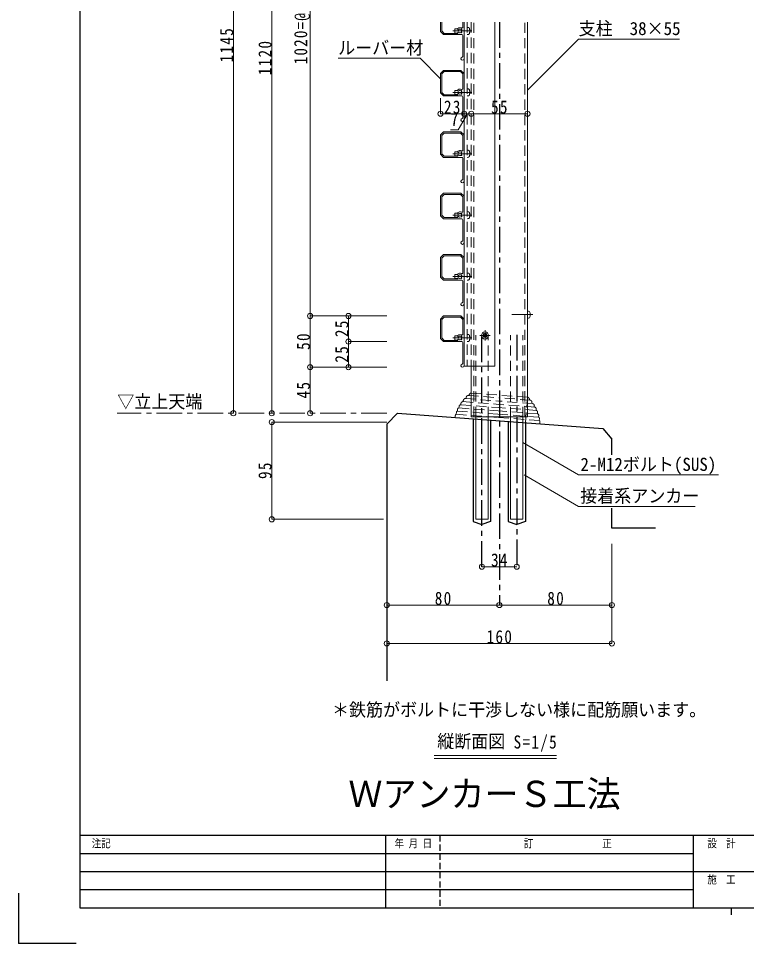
# Model space of a CAD drawing. Units: millimetres at full size, sheet at 1:5; some dimension numbers follow another scale. Extents: x -1050 to 1050, y -742 to 742.
# Drawn here: x -1050 to -338, y -742 to 161 of the extents above; entities that cross this region are included whole.
import ezdxf
from ezdxf.enums import TextEntityAlignment as Align

# ---------------------------------------------------------------- set-up
doc = ezdxf.new("R2010")
doc.units = ezdxf.units.MM
doc.header["$LTSCALE"] = 5
for name, pattern in [('CHAIN1', [8, 5, -1, 1, -1]), ('DASHED1', [1.8, 1.2, -0.6]), ('DASHED2', [3, 2, -1])]:
    doc.linetypes.add(name, pattern=pattern)
for name, color, linetype in [('0-0_通り芯', 7, 'CHAIN1'), ('0-1_躯体', 134, 'Continuous'), ('1-4_印刷位置ライン', 7, 'Continuous'), ('1-5_図枠1_1', 7, 'Continuous')]:
    doc.layers.add(name, color=color, linetype=linetype)
for name, color, linetype, lineweight in [('0-3_寸法', 54, 'Continuous', 20), ('0-4_手摺部材', 92, 'Continuous', 20), ('0-5_手すり子', 12, 'Continuous', 20), ('0-9_文字', 3, 'Continuous', 20), ('0-A_支柱', 6, 'Continuous', 20), ('0-B_足元', 4, 'Continuous', 20)]:
    doc.layers.add(name, color=color, linetype=linetype, lineweight=lineweight)
doc.styles.add('ＭＳ ゴシック', font='')
doc.styles.add('ＭＳ 明朝', font='')
doc.styles.get('ＭＳ ゴシック').set_extended_font_data('MS Gothic')
doc.styles.get('ＭＳ 明朝').set_extended_font_data('MS Mincho')

# ---------------------------------------------------------------- blocks, each defined once
blk = doc.blocks.new('dimension_origin')
at = {"color": 0, "linetype": 'Continuous', "lineweight": -2}
blk.add_circle((0, 0), 1.25, dxfattribs=at)

msp = doc.modelspace()

# ---------------------------------------------------------------- linework, layer by layer
at = {"layer": '0-0_通り芯'}
for p, q in [((-580, 157.854), (-580, -411.793)), ((-597, -374.293), (-597, -147.727)), ((-563, -147.727), (-563, -374.293))]:
    msp.add_line(p, q, dxfattribs=at)
at = {"layer": '0-1_躯体'}
for p, q in [((-679.394, -224.293), (-690, -234.899)), ((-679.394, -224.293), (-478.81, -239.293)), ((-690, -234.899), (-690, -485.83)), ((-605.5, -229.819), (-605.5, -330.05)), ((-588.5, -231.09), (-588.5, -330.05)), ((-571.5, -232.361), (-571.5, -330.05)), ((-554.5, -233.633), (-554.5, -330.05)), ((-478.81, -239.293), (-470, -249.625)), ((-470, -265.011), (-470, -249.625)), ((-470, -336.793), (-470, -317.128)), ((-605.5, -330.05), (-597, -332.997)), ((-588.5, -330.05), (-597, -332.997)), ((-571.5, -330.05), (-563, -332.997)), ((-554.5, -330.05), (-563, -332.997)), ((-427.5, -336.793), (-470, -336.793))]:
    msp.add_line(p, q, dxfattribs=at)
at = {"layer": '0-3_寸法'}
for p, q in [((-840, -224.293), (-840, 495)), ((-802.5, 470), (-802.5, -224.293)), ((-765, -129.293), (-765, 465)), ((-637.5, 83.418), (-637.5, 68.31)), ((-637.5, 68.31), (-614.5, 68.31)), ((-614.5, 68.31), (-607.5, 68.31)), ((-607.5, 68.31), (-552.5, 68.31)), ((-765, -179.293), (-765, -129.293)), ((-690, -129.293), (-765, -129.293)), ((-727.5, -129.293), (-727.5, -154.293)), ((-727.5, -154.293), (-727.5, -179.293)), ((-690, -154.293), (-727.5, -154.293)), ((-765, -224.293), (-765, -179.293)), ((-690, -179.293), (-765, -179.293)), ((-802.5, -232.997), (-802.5, -327.997)), ((-802.5, -232.997), (-690, -232.997)), ((-693.199, -327.997), (-802.5, -327.997)), ((-470, -351.793), (-470, -449.293)), ((-597, -374.293), (-563, -374.293)), ((-597, -374.293), (-563, -374.293)), ((-690, -411.793), (-580, -411.793)), ((-580, -411.793), (-470, -411.793)), ((-690, -449.293), (-470, -449.293))]:
    msp.add_line(p, q, dxfattribs=at)
at = {"layer": '0-3_寸法', "linetype": 'CHAIN1'}
msp.add_line((-690, -224.293), (-953.426, -224.293), dxfattribs=at)
at = {"layer": '0-3_寸法'}
msp.add_lwpolyline([(-611, 68.31), (-620.12, 52.514), (-627.62, 52.514)], dxfattribs=at)
at = {"layer": '0-4_手摺部材'}
for p, q in [((-614.5, 157.854), (-614.5, -178.293)), ((-584.5, 157.854), (-584.5, -178.293)), ((-623.5, 151.207), (-623.5, 147.207)), ((-620.7, 151.207), (-623.5, 151.207)), ((-623.5, 147.207), (-620.7, 147.207)), ((-623.5, 91.207), (-623.5, 87.207)), ((-620.7, 91.207), (-623.5, 91.207)), ((-623.5, 87.207), (-620.7, 87.207)), ((-623.5, 31.207), (-623.5, 27.207)), ((-620.7, 31.207), (-623.5, 31.207)), ((-623.5, 27.207), (-620.7, 27.207)), ((-623.5, -28.793), (-623.5, -32.793)), ((-620.7, -28.793), (-623.5, -28.793)), ((-623.5, -32.793), (-620.7, -32.793)), ((-623.5, -88.793), (-623.5, -92.793)), ((-620.7, -88.793), (-623.5, -88.793)), ((-623.5, -92.793), (-620.7, -92.793)), ((-623.5, -148.793), (-623.5, -152.793)), ((-620.7, -148.793), (-623.5, -148.793)), ((-623.5, -152.793), (-620.7, -152.793)), ((-595.195, -147.747), (-595.766, -147.157)), ((-595.195, -148.838), (-595.766, -149.429)), ((-595.195, -147.747), (-594.997, -148.293)), ((-595.195, -148.838), (-594.997, -148.293)), ((-594.545, -147.097), (-595.136, -146.527)), ((-594.545, -149.488), (-595.136, -150.059)), ((-594.545, -147.097), (-594, -147.296)), ((-594.545, -149.488), (-594, -149.29)), ((-593.455, -147.097), (-594, -147.296)), ((-593.455, -149.488), (-594, -149.29)), ((-593.455, -147.097), (-592.864, -146.527)), ((-593.455, -149.488), (-592.864, -150.059)), ((-592.805, -147.747), (-593.003, -148.293)), ((-592.805, -148.838), (-593.003, -148.293)), ((-592.805, -147.747), (-592.234, -147.157)), ((-592.805, -148.837), (-592.234, -149.429)), ((-614.5, -178.293), (-584.5, -178.293))]:
    msp.add_line(p, q, dxfattribs=at)
at = {"layer": '0-4_手摺部材', "linetype": 'DASHED2'}
msp.add_line((-611.5, 157.854), (-611.5, -178.293), dxfattribs=at)
at = {"layer": '0-4_手摺部材', "linetype": 'CHAIN1'}
for p, q in [((-625.5, 149.207), (-606.9, 149.207)), ((-625.5, 89.207), (-606.9, 89.207)), ((-625.5, 29.207), (-606.9, 29.207)), ((-625.5, -30.793), (-606.9, -30.793)), ((-625.5, -90.793), (-606.9, -90.793)), ((-594, -143.293), (-594, -153.293)), ((-625.5, -150.793), (-606.9, -150.793)), ((-589, -148.293), (-599, -148.293))]:
    msp.add_line(p, q, dxfattribs=at)
at = {"layer": '0-4_手摺部材', "linetype": 'DASHED1'}
for p, q in [((-610.381, 152.609), (-611.5, 152.707)), ((-610.381, 145.805), (-611.5, 145.707)), ((-610.381, 92.609), (-611.5, 92.707)), ((-610.381, 85.805), (-611.5, 85.707)), ((-610.381, 32.609), (-611.5, 32.707)), ((-610.381, 25.805), (-611.5, 25.707)), ((-610.381, -27.391), (-611.5, -27.293)), ((-610.381, -34.195), (-611.5, -34.293)), ((-610.381, -87.391), (-611.5, -87.293)), ((-610.381, -94.195), (-611.5, -94.293)), ((-610.381, -147.391), (-611.5, -147.293)), ((-610.381, -154.195), (-611.5, -154.293))]:
    msp.add_line(p, q, dxfattribs=at)
at = {"layer": '0-4_手摺部材'}
msp.add_circle((-594, -148.293), 3.5, dxfattribs=at)
at = {"layer": '0-4_手摺部材', "linetype": 'DASHED1'}
for centre, radius, start, end in [((-610.494, 151.314), 1.3, 15.88085, 85), ((-610.494, 147.1), 1.3, 275, 344.11915), ((-617.9, 149.207), 9, 344.11915, 15.88085), ((-610.494, 91.314), 1.3, 15.88085, 85), ((-617.9, 89.207), 9, 344.11915, 15.88085), ((-610.494, 87.1), 1.3, 275, 344.11915), ((-610.494, 31.314), 1.3, 15.88085, 85), ((-617.9, 29.207), 9, 344.11915, 15.88085), ((-610.494, 27.1), 1.3, 275, 344.11915), ((-610.494, -28.686), 1.3, 15.88085, 85), ((-610.494, -32.9), 1.3, 275, 344.11915), ((-617.9, -30.793), 9, 344.11915, 15.88085), ((-610.494, -88.686), 1.3, 15.88085, 85), ((-617.9, -90.793), 9, 344.11915, 15.88085), ((-610.494, -92.9), 1.3, 275, 344.11915), ((-610.494, -148.686), 1.3, 15.88085, 85), ((-610.494, -152.9), 1.3, 275, 344.11915), ((-617.9, -150.793), 9, 344.11915, 15.88085)]:
    msp.add_arc(centre, radius, start, end, dxfattribs=at)
at = {"layer": '0-4_手摺部材'}
for start, end in [(122.7575, 147.2425), (212.7575, 237.2425), (32.7575, 57.2425), (302.7575, 327.25393)]:
    msp.add_arc((-594, -148.293), 2.1, start, end, dxfattribs=at)
at = {"layer": '0-5_手すり子'}
for p, q in [((-637.5, 148.707), (-637.5, 157.854)), ((-636.3, 149.204), (-636.3, 157.854)), ((-615.7, 157.854), (-615.7, 153.057)), ((-614.5, 157.854), (-614.5, 122.207)), ((-634.003, 146.907), (-636.3, 149.204)), ((-620.7, 146.907), (-634.003, 146.907)), ((-620.7, 150.769), (-620.7, 151.369)), ((-620.7, 146.907), (-620.7, 147.645)), ((-615.8, 144.707), (-615.8, 124.184)), ((-636.3, 107.21), (-634.003, 109.507)), ((-634.003, 109.507), (-617.997, 109.507)), ((-636.3, 89.204), (-636.3, 107.21)), ((-620.7, 90.769), (-620.7, 91.369)), ((-634.003, 86.907), (-636.3, 89.204)), ((-620.7, 86.907), (-634.003, 86.907)), ((-620.7, 86.907), (-620.7, 87.645)), ((-615.8, 84.707), (-615.8, 64.184)), ((-636.3, 47.21), (-634.003, 49.507)), ((-636.3, 29.204), (-636.3, 47.21)), ((-634.003, 49.507), (-617.997, 49.507)), ((-634.003, 26.907), (-636.3, 29.204)), ((-620.7, 30.769), (-620.7, 31.369)), ((-620.7, 26.907), (-620.7, 27.645)), ((-620.7, 26.907), (-634.003, 26.907)), ((-615.8, 24.707), (-615.8, 4.184)), ((-636.3, -12.79), (-634.003, -10.493)), ((-636.3, -30.796), (-636.3, -12.79)), ((-634.003, -10.493), (-617.997, -10.493)), ((-634.003, -33.093), (-636.3, -30.796)), ((-620.7, -33.093), (-634.003, -33.093)), ((-620.7, -29.231), (-620.7, -28.631)), ((-620.7, -33.093), (-620.7, -32.355)), ((-615.8, -35.293), (-615.8, -55.816)), ((-636.3, -72.79), (-634.003, -70.493)), ((-634.003, -70.493), (-617.997, -70.493)), ((-636.3, -90.796), (-636.3, -72.79)), ((-620.7, -89.231), (-620.7, -88.631)), ((-634.003, -93.093), (-636.3, -90.796)), ((-620.7, -93.093), (-634.003, -93.093)), ((-620.7, -93.093), (-620.7, -92.355)), ((-615.8, -95.293), (-615.8, -115.816)), ((-636.3, -132.79), (-634.003, -130.493)), ((-636.3, -150.796), (-636.3, -132.79)), ((-634.003, -130.493), (-617.997, -130.493)), ((-634.003, -153.093), (-636.3, -150.796)), ((-620.7, -153.093), (-634.003, -153.093)), ((-620.7, -149.231), (-620.7, -148.631)), ((-620.7, -153.093), (-620.7, -152.355)), ((-615.8, -155.293), (-615.8, -175.816))]:
    msp.add_line(p, q, dxfattribs=at)
for points in [[(-616.8, 145.707), (-634.5, 145.707), (-637.5, 148.707)], [(-616.8, 85.707), (-634.5, 85.707), (-637.5, 88.707), (-637.5, 107.707), (-634.5, 110.707), (-617.5, 110.707), (-614.5, 107.707), (-614.5, 62.207)], [(-617.997, 109.507), (-615.7, 107.21), (-615.7, 93.057)], [(-616.8, 25.707), (-634.5, 25.707), (-637.5, 28.707), (-637.5, 47.707), (-634.5, 50.707), (-617.5, 50.707), (-614.5, 47.707), (-614.5, 2.207)], [(-617.997, 49.507), (-615.7, 47.21), (-615.7, 33.057)], [(-616.8, -34.293), (-634.5, -34.293), (-637.5, -31.293), (-637.5, -12.293), (-634.5, -9.293), (-617.5, -9.293), (-614.5, -12.293), (-614.5, -57.793)], [(-617.997, -10.493), (-615.7, -12.79), (-615.7, -26.943)], [(-616.8, -94.293), (-634.5, -94.293), (-637.5, -91.293), (-637.5, -72.293), (-634.5, -69.293), (-617.5, -69.293), (-614.5, -72.293), (-614.5, -117.793)], [(-617.997, -70.493), (-615.7, -72.79), (-615.7, -86.943)], [(-616.8, -154.293), (-634.5, -154.293), (-637.5, -151.293), (-637.5, -132.293), (-634.5, -129.293), (-617.5, -129.293), (-614.5, -132.293), (-614.5, -177.793)], [(-617.997, -130.493), (-615.7, -132.79), (-615.7, -146.943)]]:
    msp.add_lwpolyline(points, dxfattribs=at)
for centre, radius, start, end in [((-620.2, 151.369), 0.5, 128.18348, 180), ((-620.195, 150.769), 0.505, 180, 317.34766), ((-620.195, 147.645), 0.505, 42.65234, 180), ((-618.5, 149.207), 3.25, 64.94238, 128.18348), ((-618.5, 149.207), 1.8, 60.96711, 137.34766), ((-618.5, 149.207), 1.8, 222.65234, 299.03289), ((-617.227, 150.48), 0.5, 307.01644, 142.98356), ((-617.227, 147.934), 0.5, 217.01644, 52.98356), ((-616.7, 153.057), 1, 244.94238, 360), ((-618.5, 149.207), 1.8, 330.96711, 29.03289), ((-616.8, 144.707), 1, 0, 90), ((-616, 122.207), 1.5, 98.62693, 360), ((-616.3, 124.184), 0.5, 278.62693, 360), ((-620.2, 91.369), 0.5, 128.18348, 180), ((-620.195, 90.769), 0.505, 180, 317.34766), ((-618.5, 89.207), 3.25, 64.94238, 128.18348), ((-618.5, 89.207), 1.8, 60.96711, 137.34766), ((-617.227, 90.48), 0.5, 307.01644, 142.98356), ((-616.7, 93.057), 1, 244.94238, 360), ((-620.195, 87.645), 0.505, 42.65234, 180), ((-618.5, 89.207), 1.8, 222.65234, 299.03289), ((-617.227, 87.934), 0.5, 217.01644, 52.98356), ((-618.5, 89.207), 1.8, 330.96711, 29.03289), ((-616.8, 84.707), 1, 0, 90), ((-616, 62.207), 1.5, 98.62693, 360), ((-616.3, 64.184), 0.5, 278.62693, 360), ((-620.2, 31.369), 0.5, 128.18348, 180), ((-620.195, 30.769), 0.505, 180, 317.34766), ((-620.195, 27.645), 0.505, 42.65234, 180), ((-618.5, 29.207), 3.25, 64.94238, 128.18348), ((-618.5, 29.207), 1.8, 60.96711, 137.34766), ((-618.5, 29.207), 1.8, 222.65234, 299.03289), ((-617.227, 30.48), 0.5, 307.01644, 142.98356), ((-617.227, 27.934), 0.5, 217.01644, 52.98356), ((-616.7, 33.057), 1, 244.94238, 360), ((-618.5, 29.207), 1.8, 330.96711, 29.03289), ((-616.8, 24.707), 1, 0, 90), ((-616, 2.207), 1.5, 98.62693, 360), ((-616.3, 4.184), 0.5, 278.62693, 360), ((-616.7, -26.943), 1, 244.94238, 360), ((-620.2, -28.631), 0.5, 128.18348, 180), ((-620.195, -29.231), 0.505, 180, 317.34766), ((-620.195, -32.355), 0.505, 42.65234, 180), ((-618.5, -30.793), 3.25, 64.94238, 128.18348), ((-618.5, -30.793), 1.8, 60.96711, 137.34766), ((-618.5, -30.793), 1.8, 222.65234, 299.03289), ((-617.227, -29.52), 0.5, 307.01644, 142.98356), ((-617.227, -32.066), 0.5, 217.01644, 52.98356), ((-618.5, -30.793), 1.8, 330.96711, 29.03289), ((-616.8, -35.293), 1, 0, 90), ((-616, -57.793), 1.5, 98.62693, 360), ((-616.3, -55.816), 0.5, 278.62693, 360), ((-620.2, -88.631), 0.5, 128.18348, 180), ((-620.195, -89.231), 0.505, 180, 317.34766), ((-618.5, -90.793), 3.25, 64.94238, 128.18348), ((-618.5, -90.793), 1.8, 60.96711, 137.34766), ((-617.227, -89.52), 0.5, 307.01644, 142.98356), ((-616.7, -86.943), 1, 244.94238, 360), ((-618.5, -90.793), 1.8, 330.96711, 29.03289), ((-620.195, -92.355), 0.505, 42.65234, 180), ((-618.5, -90.793), 1.8, 222.65234, 299.03289), ((-617.227, -92.066), 0.5, 217.01644, 52.98356), ((-616.8, -95.293), 1, 0, 90), ((-616, -117.793), 1.5, 98.62693, 360), ((-616.3, -115.816), 0.5, 278.62693, 360), ((-620.2, -148.631), 0.5, 128.18348, 180), ((-620.195, -149.231), 0.505, 180, 317.34766), ((-620.195, -152.355), 0.505, 42.65234, 180), ((-618.5, -150.793), 3.25, 64.94238, 128.18348), ((-618.5, -150.793), 1.8, 60.96711, 137.34766), ((-618.5, -150.793), 1.8, 222.65234, 299.03289), ((-617.227, -149.52), 0.5, 307.01644, 142.98356), ((-617.227, -152.066), 0.5, 217.01644, 52.98356), ((-616.7, -146.943), 1, 244.94238, 360), ((-618.5, -150.793), 1.8, 330.96711, 29.03289), ((-616.8, -155.293), 1, 0, 90), ((-616, -177.793), 1.5, 98.62693, 360), ((-616.3, -175.816), 0.5, 278.62693, 360)]:
    msp.add_arc(centre, radius, start, end, dxfattribs=at)
at = {"layer": '0-9_文字'}
for p, q in [((-524.014, -558.793), (-643.767, -558.793)), ((-524.014, -561.793), (-643.767, -561.793))]:
    msp.add_line(p, q, dxfattribs=at)
for points in [[(-552.5, 91.37), (-502.5, 141.37), (-403.75, 141.37)], [(-637.5, 102.562), (-657.5, 122.562), (-737.5, 122.562)], [(-557, -253.077), (-502.5, -284.542), (-365.712, -284.542)], [(-555.77, -284.591), (-502.5, -315.347), (-388.431, -315.347)]]:
    msp.add_lwpolyline(points, dxfattribs=at)
at = {"layer": '0-A_支柱', "linetype": 'DASHED2'}
msp.add_line((-607.5, 157.854), (-607.5, -178.293), dxfattribs=at)
at = {"layer": '0-A_支柱'}
msp.add_line((-552.5, -227.997), (-552.5, 157.854), dxfattribs=at)
msp.add_lwpolyline([(-607.5, -178.293), (-607.5, -227.997), (-552.5, -227.997)], dxfattribs=at)
at = {"layer": '0-B_足元', "linetype": 'DASHED2'}
for p, q in [((-605, -227.727), (-605, 157.854)), ((-555, -227.727), (-555, 157.854)), ((-603, -227.997), (-603, -147.997)), ((-591, -227.997), (-591, -147.997)), ((-569, -227.997), (-569, -147.997)), ((-557, -227.997), (-557, -147.997)), ((-610.423, -206.988), (-580.117, -209.254)), ((-609.49, -206.456), (-609.535, -207.054)), ((-607.347, -204.611), (-579.923, -206.662)), ((-552.5, -208.712), (-579.923, -206.662)), ((-617.503, -214.787), (-617.599, -216.078)), ((-617.599, -216.078), (-580.833, -218.828)), ((-615.557, -213.019), (-580.594, -215.633)), ((-615.212, -211.838), (-615.301, -213.038)), ((-613.238, -209.987), (-580.356, -212.445)), ((-612.386, -208.847), (-612.476, -210.044)), ((-545.632, -218.247), (-580.594, -215.633)), ((-547.474, -214.904), (-580.356, -212.445)), ((-549.812, -211.521), (-580.117, -209.254)), ((-554.364, -233.643), (-552.5, -208.712)), ((-550.655, -210.856), (-550.699, -211.454)), ((-548.146, -213.651), (-548.236, -214.848)), ((-622.019, -223.326), (-622.171, -225.364)), ((-622.171, -225.364), (-581.549, -228.401)), ((-620.83, -220.596), (-620.953, -222.247)), ((-620.953, -222.245), (-581.31, -225.21)), ((-619.337, -217.715), (-619.442, -219.122)), ((-619.442, -219.122), (-581.07, -221.992)), ((-541.668, -228.174), (-581.31, -225.21)), ((-542.697, -224.861), (-581.07, -221.992)), ((-544.067, -221.577), (-580.833, -218.828)), ((-545.797, -217.029), (-545.887, -218.228)), ((-543.971, -220.285), (-544.067, -221.577)), ((-542.592, -223.454), (-542.697, -224.861)), ((-623.028, -226.576), (-623.172, -228.497)), ((-540.927, -231.439), (-581.549, -228.401)), ((-541.545, -226.524), (-541.668, -228.176)), ((-540.774, -229.402), (-540.927, -231.439)), ((-540.26, -232.766), (-540.403, -234.687))]:
    msp.add_line(p, q, dxfattribs=at)
at = {"layer": '0-B_足元'}
for p, q in [((-551.381, -124.595), (-552.5, -124.497)), ((-552.5, -124.497), (-552.5, -131.497)), ((-551.381, -131.399), (-552.5, -131.497)), ((-603, -327.997), (-603, -227.997)), ((-591, -227.997), (-591, -327.997)), ((-569, -227.997), (-569, -327.997)), ((-557, -327.997), (-557, -227.997)), ((-591, -327.997), (-603, -327.997)), ((-569, -327.997), (-557, -327.997))]:
    msp.add_line(p, q, dxfattribs=at)
at = {"layer": '0-B_足元', "linetype": 'CHAIN1'}
msp.add_line((-547.28, -127.997), (-567.895, -127.997), dxfattribs=at)
at = {"layer": '0-B_足元'}
for centre, radius, start, end in [((-551.494, -125.89), 1.3, 15.88085, 85), ((-558.9, -127.997), 9, 344.11915, 15.88085), ((-551.494, -130.104), 1.3, 275, 344.11915)]:
    msp.add_arc(centre, radius, start, end, dxfattribs=at)
at = {"layer": '0-B_足元', "linetype": 'DASHED2'}
for centre, radius, start, end in [((-610.349, -209.042), 2.047, 82.28482, 174.51979), ((-607.496, -206.605), 2, 85.72348, 175.72348), ((-617.676, -217.738), 1.661, 87.34623, 179.21411), ((-615.643, -214.879), 1.862, 87.36822, 177.16247), ((-613.26, -211.941), 1.954, 82.29415, 176.97871), ((-552.649, -210.707), 2, 355.72348, 85.72348), ((-550.19, -213.541), 2.047, 356.92716, 89.16213), ((-547.742, -216.84), 1.954, 354.46825, 89.1528), ((-621.578, -226.692), 1.455, 114.05973, 175.43404), ((-620.813, -223.449), 1.212, 96.64449, 174.18491), ((-619.349, -220.6), 1.48, 93.59892, 179.83568), ((-545.824, -220.1), 1.862, 354.28448, 84.07873), ((-544.238, -223.229), 1.661, 352.23285, 84.10072), ((-543.009, -226.308), 1.48, 351.61127, 77.84803), ((-541.986, -229.344), 1.212, 357.26205, 74.80246), ((-541.711, -232.664), 1.455, 356.01292, 57.38723)]:
    msp.add_arc(centre, radius, start, end, dxfattribs=at)
at = {"layer": '1-4_印刷位置ライン'}
for p in [(-1050, -693.374), (-993.722, -742.5)]:
    msp.add_line(p, (-1050, -742.5), dxfattribs=at)
at = {"layer": '1-5_図枠1_1'}
for p, q in [((-990, -636.793), (990, -636.793)), ((-691.162, -636.793), (-691.162, -707.5)), ((-390.657, -636.793), (-390.657, -707.5)), ((-990, -654.47), (-390.657, -654.47)), ((-990, -672.146), (-37.121, -672.146)), ((-990, -689.823), (-390.657, -689.823)), ((-353.535, -707.5), (-353.535, -714.571))]:
    msp.add_line(p, q, dxfattribs=at)
at = {"layer": '1-5_図枠1_1', "linetype": 'DASHED1'}
msp.add_line((-638.131, -636.793), (-638.131, -707.5), dxfattribs=at)
msp.add_line((-638.131, -636.793), (-638.131, -707.5), dxfattribs=at)
at = {"layer": '1-5_図枠1_1'}
msp.add_lwpolyline([(-990, 682.5), (-990, -707.5), (990, -707.5)], dxfattribs=at)

# ---------------------------------------------------------------- block references
at = {"layer": '0-3_寸法', "xscale": 2, "yscale": 2}
for p, rotation in [((-637.5, 68.31), 180), ((-614.5, 68.31), 180), ((-607.5, 68.31), 180), ((-765, -129.293), 90), ((-765, -129.293), 270), ((-727.5, -129.293), 90), ((-727.5, -154.293), 270), ((-727.5, -154.293), 90), ((-765, -179.293), 90), ((-765, -179.293), 270), ((-727.5, -179.293), 270), ((-840, -224.293), 270), ((-802.5, -224.293), 270), ((-765, -224.293), 270), ((-802.5, -232.997), 90), ((-802.5, -327.997), 270), ((-597, -374.293), 180), ((-597, -374.293), 180), ((-690, -411.793), 180), ((-580, -411.793), 180), ((-690, -449.293), 180)]:
    msp.add_blockref('dimension_origin', p, dxfattribs=dict(at, rotation=rotation))
for p in [(-614.5, 68.31), (-607.5, 68.31), (-552.5, 68.31), (-563, -374.293), (-563, -374.293), (-580, -411.793), (-470, -411.793), (-470, -449.293)]:
    msp.add_blockref('dimension_origin', p, dxfattribs=at)

# ---------------------------------------------------------------- texts
at = {"layer": '0-3_寸法', "style": 'ＭＳ ゴシック', "width": 0.85}
msp.add_text('7', height=12.83, dxfattribs=at).set_placement((-627.62, 52.514), align=Align.BOTTOM_LEFT)
at = {"layer": '0-3_寸法', "char_height": 12.83, "attachment_point": 7, "rotation": 90, "style": 'ＭＳ ゴシック'}
for s, insert in [('\\T1.15;\\W0.85;1020=@60×17', (-765, 116.604)), ('\\T1.17;\\W0.85;1145', (-840, 118.479)), ('\\T1.17;\\W0.85;1120', (-802.5, 105.979)), ('\\T1.17;\\W0.85;25', (-727.5, -149.918)), ('\\T1.17;\\W0.85;50', (-765, -162.418)), ('\\T1.17;\\W0.85;25', (-727.5, -174.918)), ('\\T1.17;\\W0.85;45', (-765, -209.918)), ('\\T1.17;\\W0.85;95', (-802.5, -288.622))]:
    msp.add_mtext(s, dxfattribs=dict(at, insert=insert))
at = {"layer": '0-3_寸法', "char_height": 12.83, "attachment_point": 7, "style": 'ＭＳ ゴシック'}
for s, insert in [('\\T1.17;\\W0.85;23', (-634.125, 68.31)), ('\\T1.17;\\W0.85;55', (-588.125, 68.31)), ('\\T1.17;\\W0.85;34', (-588.125, -374.293)), ('\\T1.17;\\W0.85;34', (-588.125, -374.293)), ('\\T1.17;\\W0.85;80', (-643.125, -411.793)), ('\\T1.17;\\W0.85;80', (-533.125, -411.793)), ('\\T1.17;\\W0.85;160', (-592.5, -449.293))]:
    msp.add_mtext(s, dxfattribs=dict(at, insert=insert))
at = {"layer": '0-9_文字', "style": 'ＭＳ ゴシック', "width": 0.95}
for s, height, p in [('支柱\u300038×55', 12.83, (-502.5, 141.37)), ('ルーバー材', 12.83, (-737.5, 122.562)), ('▽立上天端', 12.83, (-953.426, -223.127)), ('2-M12ボルト(SUS)', 12.83, (-500.712, -284.542)), ('接着系アンカー', 12.83, (-500.931, -315.347)), ('＊鉄筋がボルトに干渉しない様に配筋願います。', 12.83, (-743.55, -524.293)), ('縦断面図', 12.83, (-640.701, -555.106)), ('ＷアンカーＳ工法', 25.66, (-727.5, -616.793))]:
    msp.add_text(s, height=height, dxfattribs=at).set_placement(p, align=Align.BOTTOM_LEFT)
at = {"layer": '0-9_文字', "insert": (-566.097, -555.106), "char_height": 12.83, "attachment_point": 7, "style": 'ＭＳ ゴシック'}
msp.add_mtext('\\T1.17;\\W0.85;S=1/5', dxfattribs=at)
at = {"layer": '1-5_図枠1_1', "style": 'ＭＳ 明朝', "width": 0.85}
for s, p in [('注記', (-978.418, -650.934)), ('年 月 日', (-682.419, -650.934)), ('訂               正', (-556.108, -650.934)), ('  設  計', (-385.607, -650.934)), ('  施  工', (-385.607, -686.288))]:
    msp.add_text(s, height=7.776, dxfattribs=at).set_placement(p, align=Align.BOTTOM_LEFT)

doc.saveas('drawing.dxf')
